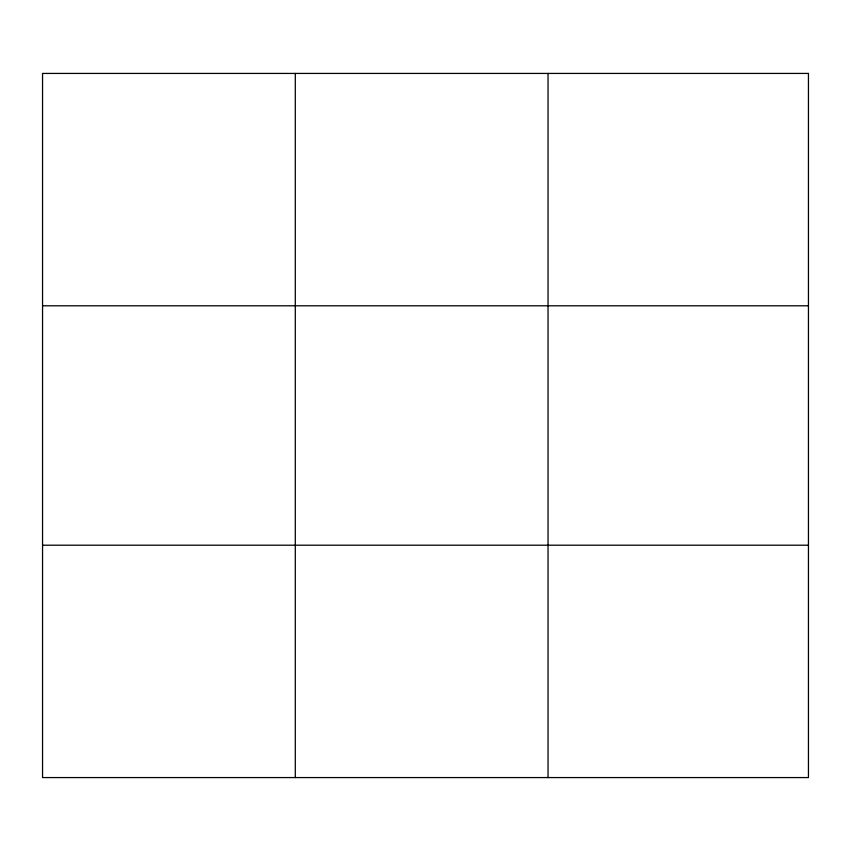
<?xml version="1.0" encoding="UTF-8"?>
<svg xmlns="http://www.w3.org/2000/svg" width="851" height="851" viewBox="0 0 851 851"><rect width="100%" height="100%" fill="white"/><g stroke="black" fill="none" stroke-linecap="round" stroke-linejoin="round"><path stroke-width="1.28" d="M295.297 73.431L295.297 777.569M548.044 73.431L548.044 777.569M42.55 305.796L808.45 305.796M42.55 545.204L808.45 545.204M808.45 73.431L808.45 777.569L42.55 777.569L42.55 73.431L808.45 73.431"/></g></svg>
